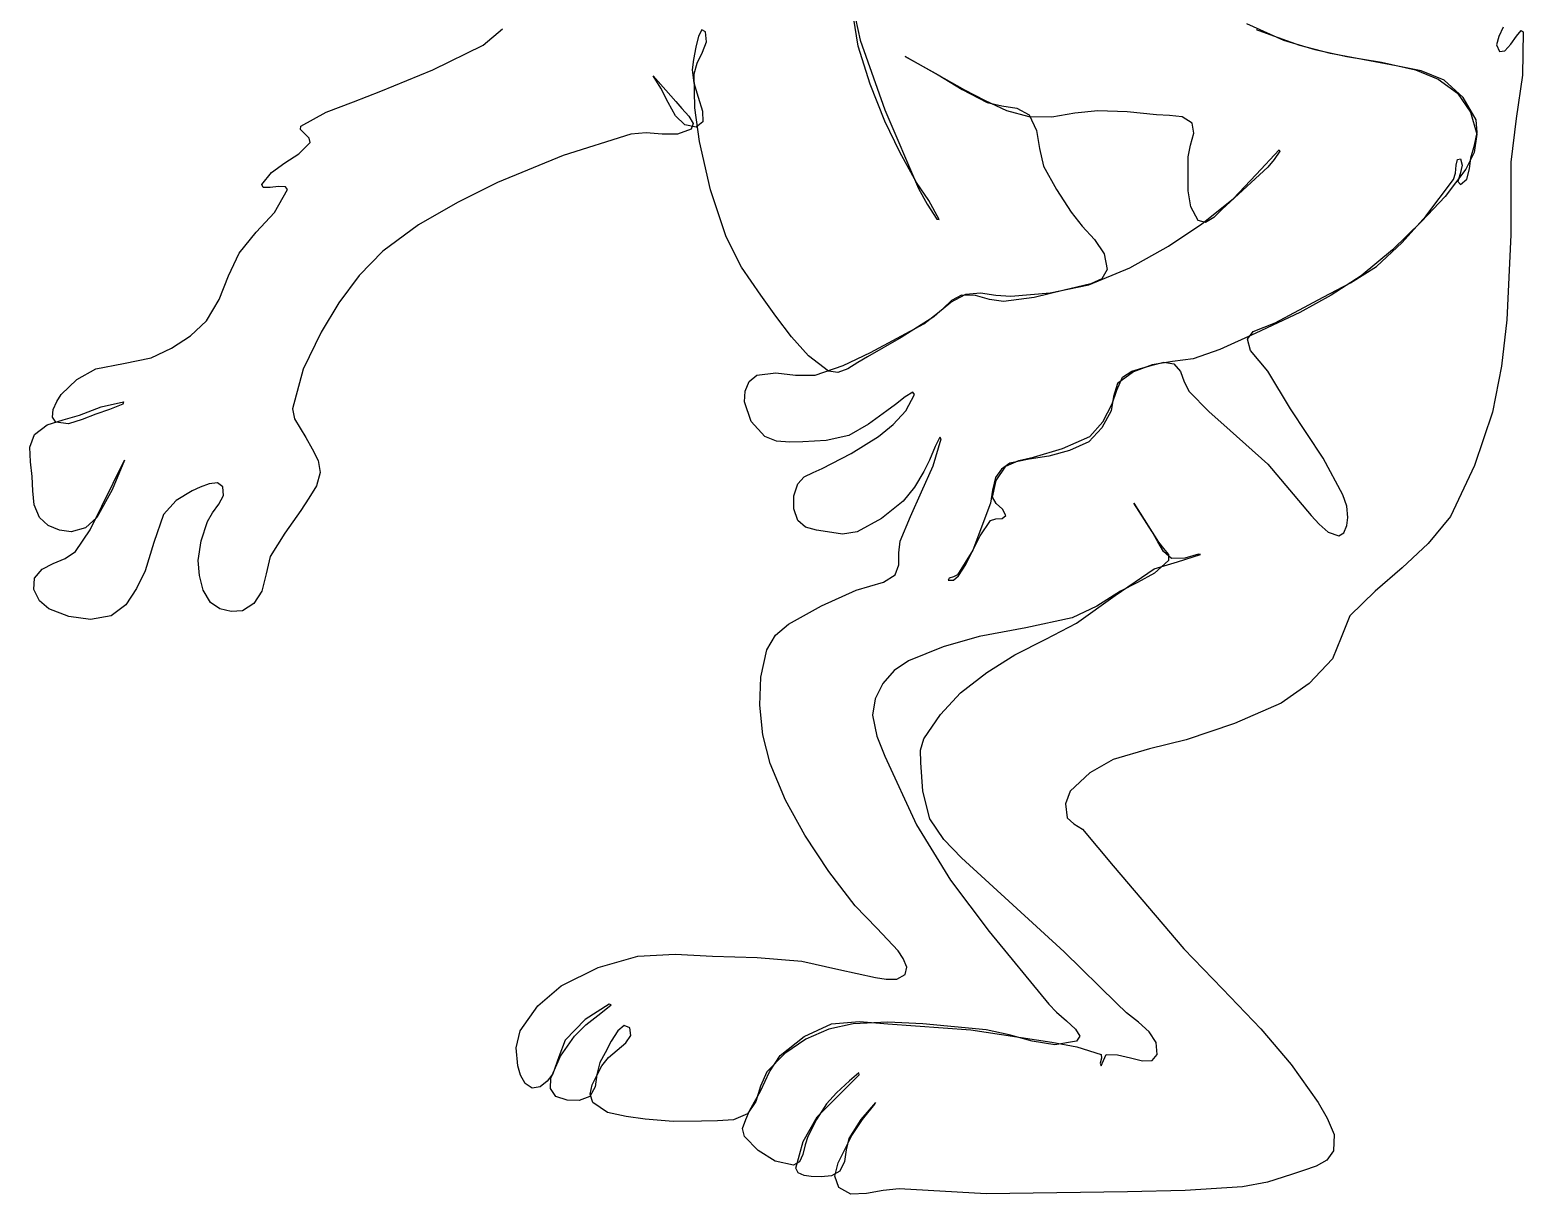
# Model space of a CAD drawing. Header units: metres. Extents: x -2.17 to 0, y -1.91 to 0.8.
# Drawn here: x -2.165 to -0.344, y -1.909 to -0.488 of the extents above; entities that cross this region are included whole.
import ezdxf

# ---------------------------------------------------------------- set-up
doc = ezdxf.new("R2010")
doc.units = ezdxf.units.M

msp = doc.modelspace()

# ---------------------------------------------------------------- linework, layer by layer
at = {"color": 45}
for p, q in [((-1.1711, -0.4159), (-1.1524, -0.5009)), ((-1.1549, -0.5084), (-1.1605, -0.473)), ((-1.6124, -0.5072), (-1.5887, -0.4872)), ((-1.3455, -0.4886), (-1.3496, -0.4962)), ((-1.3411, -0.4909), (-1.3455, -0.4886)), ((-1.3398, -0.5032), (-1.3411, -0.4909)), ((-0.6811, -0.4808), (-0.6361, -0.5009)), ((-0.6524, -0.4947), (-0.6687, -0.4884)), ((-0.3678, -0.4854), (-0.3732, -0.4965)), ((-0.3515, -0.4962), (-0.3462, -0.4894)), ((-0.3462, -0.4894), (-0.3436, -0.4909)), ((-0.3436, -0.4909), (-0.3444, -0.5438)), ((-1.6739, -0.5372), (-1.6124, -0.5072)), ((-1.3531, -0.5097), (-1.3558, -0.5247)), ((-1.3496, -0.4962), (-1.3531, -0.5097)), ((-1.3447, -0.5159), (-1.3398, -0.5032)), ((-1.1404, -0.5546), (-1.1549, -0.5084)), ((-1.1524, -0.5009), (-1.1224, -0.5859)), ((-0.616, -0.5074), (-0.6524, -0.4947)), ((-0.6361, -0.5009), (-0.5978, -0.5124)), ((-0.5786, -0.5172), (-0.616, -0.5074)), ((-0.3732, -0.4965), (-0.3759, -0.5067)), ((-0.3759, -0.5067), (-0.3724, -0.5147)), ((-0.3658, -0.5141), (-0.3585, -0.5061)), ((-0.3585, -0.5061), (-0.3515, -0.4962)), ((-1.3558, -0.5247), (-1.3574, -0.5372)), ((-1.3512, -0.529), (-1.3447, -0.5159)), ((-1.0249, -0.5622), (-1.0974, -0.5209)), ((-1.0974, -0.5209), (-1.0574, -0.5434)), ((-0.5978, -0.5124), (-0.5586, -0.5209)), ((-0.4986, -0.5322), (-0.5786, -0.5172)), ((-0.5586, -0.5209), (-0.5165, -0.528)), ((-0.5165, -0.528), (-0.4749, -0.5372)), ((-0.3724, -0.5147), (-0.3658, -0.5141)), ((-1.7374, -0.5634), (-1.6739, -0.5372)), ((-1.3955, -0.5598), (-1.4049, -0.5447)), ((-1.4049, -0.5447), (-1.3774, -0.5759)), ((-1.3574, -0.5372), (-1.3555, -0.5531)), ((-1.3549, -0.5422), (-1.3512, -0.529)), ((-1.3543, -0.5836), (-1.3549, -0.5422)), ((-1.0574, -0.5434), (-1.0278, -0.5611)), ((-0.4682, -0.5384), (-0.4986, -0.5322)), ((-0.4749, -0.5372), (-0.4474, -0.5486)), ((-0.4399, -0.5497), (-0.4682, -0.5384)), ((-0.3444, -0.5438), (-0.3521, -0.5967)), ((-1.7707, -0.5762), (-1.7374, -0.5634)), ((-1.3868, -0.5771), (-1.3955, -0.5598)), ((-1.3555, -0.5531), (-1.3499, -0.5708)), ((-1.1224, -0.5997), (-1.1404, -0.5546)), ((-1.0278, -0.5611), (-0.9974, -0.5772)), ((-0.9994, -0.5752), (-1.0249, -0.5622)), ((-0.4474, -0.5486), (-0.4236, -0.5659)), ((-0.4166, -0.5711), (-0.4399, -0.5497)), ((-1.8041, -0.5889), (-1.7707, -0.5762)), ((-1.3776, -0.5932), (-1.3868, -0.5771)), ((-1.3774, -0.5759), (-1.3698, -0.5846)), ((-1.3499, -0.5708), (-1.3448, -0.5877)), ((-0.9734, -0.5871), (-0.9994, -0.5752)), ((-0.9974, -0.5772), (-0.9795, -0.5813)), ((-0.9795, -0.5813), (-0.9611, -0.584)), ((-0.4236, -0.5659), (-0.4077, -0.5891)), ((-0.4011, -0.5984), (-0.4166, -0.5711)), ((-1.8349, -0.6059), (-1.8041, -0.5889)), ((-1.3665, -0.6044), (-1.3776, -0.5932)), ((-1.3698, -0.5846), (-1.3613, -0.5939)), ((-1.3613, -0.5939), (-1.3561, -0.6027)), ((-1.3486, -0.6247), (-1.3543, -0.5836)), ((-1.3442, -0.6008), (-1.3524, -0.6072)), ((-1.3448, -0.5877), (-1.3442, -0.6008)), ((-1.1224, -0.5859), (-1.0811, -0.6822)), ((-1.1039, -0.6376), (-1.1224, -0.5997)), ((-0.9461, -0.5947), (-0.9734, -0.5871)), ((-0.9611, -0.584), (-0.9461, -0.5922)), ((-0.9461, -0.5922), (-0.9371, -0.6112)), ((-0.9184, -0.5948), (-0.9461, -0.5947)), ((-0.8904, -0.5903), (-0.9184, -0.5948)), ((-0.8624, -0.5872), (-0.8904, -0.5903)), ((-0.8267, -0.5884), (-0.8624, -0.5872)), ((-0.7911, -0.5922), (-0.8267, -0.5884)), ((-0.7752, -0.593), (-0.7911, -0.5922)), ((-0.7594, -0.5947), (-0.7752, -0.593)), ((-0.7474, -0.6022), (-0.7594, -0.5947)), ((-0.4077, -0.5891), (-0.3999, -0.6159)), ((-0.3997, -0.6136), (-0.4011, -0.5984)), ((-0.3521, -0.5967), (-0.3586, -0.6497)), ((-1.8352, -0.6101), (-1.8349, -0.6059)), ((-1.83, -0.6152), (-1.8352, -0.6101)), ((-1.8245, -0.6208), (-1.83, -0.6152)), ((-1.4324, -0.6159), (-1.5149, -0.6418)), ((-1.4136, -0.6142), (-1.4324, -0.6159)), ((-1.3941, -0.6158), (-1.4136, -0.6142)), ((-1.3752, -0.6159), (-1.3941, -0.6158)), ((-1.3586, -0.6097), (-1.3752, -0.6159)), ((-1.3524, -0.6072), (-1.3665, -0.6044)), ((-1.3561, -0.6027), (-1.3586, -0.6097)), ((-0.9371, -0.6112), (-0.9338, -0.6333)), ((-0.7496, -0.6291), (-0.7452, -0.6147)), ((-0.7452, -0.6147), (-0.7474, -0.6022)), ((-0.3999, -0.6159), (-0.4032, -0.638)), ((-0.403, -0.6292), (-0.3997, -0.6136)), ((-1.8373, -0.6398), (-1.8236, -0.6259)), ((-1.8236, -0.6259), (-1.8245, -0.6208)), ((-1.3351, -0.6836), (-1.3486, -0.6247)), ((-1.0836, -0.6747), (-1.1039, -0.6376)), ((-0.9338, -0.6333), (-0.9286, -0.6547)), ((-0.7524, -0.6434), (-0.7496, -0.6291)), ((-0.6691, -0.6649), (-0.6411, -0.6347)), ((-0.6406, -0.6363), (-0.6474, -0.6465)), ((-0.6411, -0.6347), (-0.6406, -0.6363)), ((-0.4074, -0.6447), (-0.403, -0.6292)), ((-1.8705, -0.6623), (-1.8542, -0.6509)), ((-1.8542, -0.6509), (-1.8373, -0.6398)), ((-1.5149, -0.6418), (-1.5949, -0.6747)), ((-0.9286, -0.6547), (-0.9128, -0.6834)), ((-0.7522, -0.6639), (-0.7524, -0.6434)), ((-0.6474, -0.6465), (-0.6549, -0.6559)), ((-0.4263, -0.6632), (-0.4252, -0.6537)), ((-0.4252, -0.6537), (-0.4236, -0.6466)), ((-0.4236, -0.6466), (-0.4199, -0.6459)), ((-0.4178, -0.6535), (-0.4206, -0.6642)), ((-0.4199, -0.6459), (-0.4178, -0.6535)), ((-0.4032, -0.638), (-0.4136, -0.6584)), ((-0.4092, -0.6579), (-0.4074, -0.6447)), ((-0.3586, -0.6497), (-0.3586, -0.7385)), ((-1.8824, -0.6772), (-1.8705, -0.6623)), ((-0.7522, -0.6848), (-0.7522, -0.6639)), ((-0.6549, -0.6559), (-0.7011, -0.6984)), ((-0.6974, -0.6947), (-0.6691, -0.6649)), ((-0.4624, -0.7159), (-0.4286, -0.6709)), ((-0.4136, -0.6584), (-0.4388, -0.6917)), ((-0.4286, -0.6709), (-0.4263, -0.6632)), ((-0.4206, -0.6642), (-0.4231, -0.6736)), ((-0.4231, -0.6736), (-0.4199, -0.6772)), ((-0.4199, -0.6772), (-0.4121, -0.6708)), ((-0.4121, -0.6708), (-0.4092, -0.6579)), ((-1.8806, -0.6806), (-1.8824, -0.6772)), ((-1.8724, -0.6806), (-1.8806, -0.6806)), ((-1.862, -0.6796), (-1.8724, -0.6806)), ((-1.8671, -0.7111), (-1.8511, -0.6834)), ((-1.8535, -0.6798), (-1.862, -0.6796)), ((-1.8511, -0.6834), (-1.8535, -0.6798)), ((-1.5949, -0.6747), (-1.6438, -0.6989)), ((-1.3161, -0.7409), (-1.3351, -0.6836)), ((-1.0688, -0.6967), (-1.0836, -0.6747)), ((-1.0811, -0.6822), (-1.0706, -0.7011)), ((-0.9128, -0.6834), (-0.8949, -0.7109)), ((-0.7491, -0.7044), (-0.7522, -0.6848)), ((-0.4388, -0.6917), (-0.4674, -0.7222)), ((-1.6438, -0.6989), (-1.6911, -0.7263)), ((-1.0706, -0.7011), (-1.059, -0.7193)), ((-1.0561, -0.7197), (-1.0688, -0.6967)), ((-0.7399, -0.7209), (-0.7491, -0.7044)), ((-0.7355, -0.7252), (-0.6974, -0.6947)), ((-0.7108, -0.7073), (-0.7211, -0.7172)), ((-0.7011, -0.6984), (-0.7108, -0.7073)), ((-1.8893, -0.7354), (-1.8671, -0.7111)), ((-1.6911, -0.7263), (-1.7349, -0.7584)), ((-1.059, -0.7193), (-1.0561, -0.7197)), ((-0.8949, -0.7109), (-0.8816, -0.7279)), ((-0.8816, -0.7279), (-0.8666, -0.7444)), ((-0.7761, -0.7522), (-0.7355, -0.7252)), ((-0.7312, -0.7233), (-0.7399, -0.7209)), ((-0.7211, -0.7172), (-0.7312, -0.7233)), ((-0.4674, -0.7222), (-0.503, -0.7567)), ((-0.4911, -0.748), (-0.4624, -0.7159)), ((-1.9099, -0.7609), (-1.8893, -0.7354)), ((-1.2973, -0.778), (-1.3161, -0.7409)), ((-0.8666, -0.7444), (-0.8549, -0.7617)), ((-0.3586, -0.7385), (-0.3636, -0.8422)), ((-1.923, -0.7887), (-1.9099, -0.7609)), ((-1.7349, -0.7584), (-1.7638, -0.788)), ((-0.8549, -0.7617), (-0.8511, -0.7809)), ((-0.8236, -0.7788), (-0.7761, -0.7522)), ((-0.503, -0.7567), (-0.5411, -0.7884)), ((-0.5224, -0.7772), (-0.4911, -0.748)), ((-1.2736, -0.8122), (-1.2973, -0.778)), ((-0.8736, -0.7997), (-0.8236, -0.7788)), ((-0.8511, -0.7809), (-0.8575, -0.7922)), ((-0.5541, -0.7972), (-0.5224, -0.7772)), ((-1.9343, -0.8174), (-1.923, -0.7887)), ((-1.7638, -0.788), (-1.7883, -0.8216)), ((-0.9206, -0.8093), (-0.8736, -0.7997)), ((-0.8711, -0.7985), (-0.8879, -0.8024)), ((-0.8575, -0.7922), (-0.8711, -0.7985)), ((-0.5874, -0.8147), (-0.5541, -0.7972)), ((-0.5411, -0.7884), (-0.5778, -0.8123)), ((-1.9499, -0.8434), (-1.9343, -0.8174)), ((-1.2552, -0.8376), (-1.2736, -0.8122)), ((-1.0409, -0.8186), (-1.0514, -0.8289)), ((-1.0418, -0.8208), (-1.0236, -0.8109)), ((-1.0286, -0.8122), (-1.0409, -0.8186)), ((-1.0117, -0.8127), (-1.0286, -0.8122)), ((-1.0236, -0.8109), (-1.0057, -0.8094)), ((-0.9946, -0.8173), (-1.0117, -0.8127)), ((-1.0057, -0.8094), (-0.9871, -0.8122)), ((-0.9774, -0.8197), (-0.9946, -0.8173)), ((-0.9871, -0.8122), (-0.9686, -0.8134)), ((-0.9401, -0.8151), (-0.9774, -0.8197)), ((-0.9686, -0.8134), (-0.9206, -0.8093)), ((-0.9036, -0.8059), (-0.9401, -0.8151)), ((-0.8879, -0.8024), (-0.9036, -0.8059)), ((-0.6461, -0.8459), (-0.5874, -0.8147)), ((-0.5778, -0.8123), (-0.6161, -0.8334)), ((-1.7883, -0.8216), (-1.8099, -0.8572)), ((-1.2364, -0.863), (-1.2552, -0.8376)), ((-1.0749, -0.8472), (-1.0581, -0.8343)), ((-1.0514, -0.8289), (-1.0624, -0.8384)), ((-1.0581, -0.8343), (-1.0418, -0.8208)), ((-0.6161, -0.8334), (-0.6699, -0.8584)), ((-1.9696, -0.8619), (-1.9499, -0.8434)), ((-1.1399, -0.8822), (-1.0749, -0.8472)), ((-1.0624, -0.8384), (-1.1024, -0.8639)), ((-0.6728, -0.8564), (-0.6595, -0.8511)), ((-0.6595, -0.8511), (-0.6461, -0.8459)), ((-0.3636, -0.8422), (-0.3699, -0.8989)), ((-1.9927, -0.8766), (-1.9696, -0.8619)), ((-1.8099, -0.8572), (-1.8318, -0.9026)), ((-1.2156, -0.8861), (-1.2364, -0.863)), ((-1.1024, -0.8639), (-1.1436, -0.8872)), ((-0.6699, -0.8584), (-0.7136, -0.8784)), ((-0.6799, -0.8659), (-0.6728, -0.8564)), ((-0.6762, -0.8798), (-0.6799, -0.8659)), ((-2.0511, -0.8955), (-2.0174, -0.8884)), ((-2.0174, -0.8884), (-1.9927, -0.8766)), ((-1.1911, -0.9047), (-1.2156, -0.8861)), ((-1.173, -0.8981), (-1.1399, -0.8822)), ((-1.1436, -0.8872), (-1.1553, -0.8944)), ((-0.7461, -0.8897), (-0.7713, -0.8929)), ((-0.7136, -0.8784), (-0.7461, -0.8897)), ((-0.6655, -0.8922), (-0.6762, -0.8798)), ((-0.6549, -0.9047), (-0.6655, -0.8922)), ((-2.1083, -0.915), (-2.0849, -0.9022)), ((-2.0849, -0.9022), (-2.0511, -0.8955)), ((-1.8318, -0.9026), (-1.8449, -0.9509)), ((-1.2878, -0.9174), (-1.2786, -0.9097)), ((-1.2786, -0.9097), (-1.2555, -0.907)), ((-1.2555, -0.907), (-1.2313, -0.9099)), ((-1.2313, -0.9099), (-1.2074, -0.9097)), ((-1.2074, -0.9097), (-1.173, -0.8981)), ((-1.1796, -0.9066), (-1.1911, -0.9047)), ((-1.1675, -0.902), (-1.1796, -0.9066)), ((-1.1553, -0.8944), (-1.1675, -0.902)), ((-0.8191, -0.9058), (-0.8386, -0.9197)), ((-0.8324, -0.9122), (-0.821, -0.9048)), ((-0.821, -0.9048), (-0.8074, -0.9009)), ((-0.7961, -0.8972), (-0.8191, -0.9058)), ((-0.8074, -0.9009), (-0.7947, -0.897)), ((-0.7713, -0.8929), (-0.7961, -0.8972)), ((-0.7947, -0.897), (-0.7819, -0.894)), ((-0.7819, -0.894), (-0.7699, -0.8959)), ((-0.7699, -0.8959), (-0.7618, -0.9051)), ((-0.7618, -0.9051), (-0.7571, -0.9179)), ((-0.6274, -0.9509), (-0.6549, -0.9047)), ((-0.3699, -0.8989), (-0.3811, -0.9547)), ((-2.1274, -0.9334), (-2.1083, -0.915)), ((-1.2929, -0.9294), (-1.2878, -0.9174)), ((-0.8449, -0.9447), (-0.8394, -0.928)), ((-0.8386, -0.9197), (-0.8434, -0.9359)), ((-0.8394, -0.928), (-0.8324, -0.9122)), ((-0.7571, -0.9179), (-0.7511, -0.9297)), ((-2.1368, -0.9516), (-2.1327, -0.9418)), ((-2.1327, -0.9418), (-2.1274, -0.9334)), ((-2.0784, -0.9484), (-2.0511, -0.9422)), ((-2.0518, -0.945), (-2.0682, -0.9515)), ((-2.0511, -0.9422), (-2.0518, -0.945)), ((-1.2936, -0.9422), (-1.2929, -0.9294)), ((-1.2854, -0.9661), (-1.2936, -0.9422)), ((-1.1094, -0.9456), (-1.1199, -0.9534)), ((-1.0974, -0.9362), (-1.1094, -0.9456)), ((-1.0882, -0.9304), (-1.0974, -0.9362)), ((-1.0966, -0.9531), (-1.0861, -0.9334)), ((-1.0861, -0.9334), (-1.0882, -0.9304)), ((-0.8565, -0.9666), (-0.8449, -0.9447)), ((-0.8434, -0.9359), (-0.8461, -0.9534)), ((-0.7511, -0.9297), (-0.7269, -0.9542)), ((-2.1444, -0.9705), (-2.1248, -0.9641)), ((-2.1378, -0.9609), (-2.1368, -0.9516)), ((-2.1336, -0.9672), (-2.1378, -0.9609)), ((-2.1248, -0.9641), (-2.1049, -0.9584)), ((-2.1014, -0.9637), (-2.1181, -0.9692)), ((-2.1049, -0.9584), (-2.0784, -0.9484)), ((-2.0849, -0.9572), (-2.1014, -0.9637)), ((-2.0682, -0.9515), (-2.0849, -0.9572)), ((-1.8449, -0.9509), (-1.8426, -0.9631)), ((-1.8426, -0.9631), (-1.8356, -0.9744)), ((-1.1199, -0.9534), (-1.1424, -0.9697)), ((-1.1123, -0.9699), (-1.0966, -0.9531)), ((-0.8461, -0.9534), (-0.8577, -0.974)), ((-0.7269, -0.9542), (-0.7011, -0.9772)), ((-0.5874, -1.0109), (-0.6274, -0.9509)), ((-0.3811, -0.9547), (-0.4029, -1.0201)), ((-2.1654, -0.9977), (-2.1599, -0.9822)), ((-2.1599, -0.9822), (-2.1444, -0.9705)), ((-2.1181, -0.9692), (-2.1336, -0.9672)), ((-1.8356, -0.9744), (-1.8286, -0.9859)), ((-1.2686, -0.9847), (-1.2854, -0.9661)), ((-1.1661, -0.9834), (-1.1938, -0.9895)), ((-1.1424, -0.9697), (-1.1661, -0.9834)), ((-1.1299, -0.9847), (-1.1123, -0.9699)), ((-0.8577, -0.974), (-0.8736, -0.9909)), ((-0.8724, -0.9847), (-0.8565, -0.9666)), ((-0.7011, -0.9772), (-0.6549, -1.0184)), ((-2.1645, -1.0156), (-2.1654, -0.9977)), ((-1.8286, -0.9859), (-1.8211, -0.9998)), ((-1.8211, -0.9998), (-1.8138, -1.0137)), ((-1.2544, -0.9903), (-1.2686, -0.9847)), ((-1.2384, -0.9914), (-1.2544, -0.9903)), ((-1.2224, -0.9909), (-1.2384, -0.9914)), ((-1.1938, -0.9895), (-1.2224, -0.9909)), ((-1.1634, -1.0053), (-1.1299, -0.9847)), ((-1.0608, -0.9967), (-1.068, -1.0134)), ((-1.0632, -1.0203), (-1.0536, -0.9872)), ((-1.0552, -0.9853), (-1.0608, -0.9967)), ((-1.0536, -0.9872), (-1.0552, -0.9853)), ((-0.9411, -1.0097), (-0.9057, -0.9992)), ((-0.897, -1.0018), (-0.9224, -1.0084)), ((-0.9057, -0.9992), (-0.8724, -0.9847)), ((-0.8736, -0.9909), (-0.897, -1.0018)), ((-2.1624, -1.0334), (-2.1645, -1.0156)), ((-2.0774, -1.0697), (-2.0499, -1.0134)), ((-2.0499, -1.0134), (-2.065, -1.0495)), ((-1.8138, -1.0137), (-1.8111, -1.0284)), ((-1.1986, -1.0234), (-1.1634, -1.0053)), ((-1.068, -1.0134), (-1.0749, -1.0272)), ((-0.9699, -1.0172), (-0.9802, -1.0243)), ((-0.9749, -1.0209), (-0.959, -1.0137)), ((-0.9464, -1.0122), (-0.9699, -1.0172)), ((-0.959, -1.0137), (-0.9411, -1.0097)), ((-0.9224, -1.0084), (-0.9464, -1.0122)), ((-0.6549, -1.0184), (-0.6288, -1.0498)), ((-0.5636, -1.0559), (-0.5874, -1.0109)), ((-0.4029, -1.0201), (-0.4324, -1.0822)), ((-2.1618, -1.0508), (-2.1624, -1.0334)), ((-1.8111, -1.0284), (-1.8159, -1.0448)), ((-1.2286, -1.0422), (-1.2209, -1.0339)), ((-1.2209, -1.0339), (-1.2098, -1.0286)), ((-1.2098, -1.0286), (-1.1986, -1.0234)), ((-1.0749, -1.0272), (-1.0861, -1.0463)), ((-1.0774, -1.0522), (-1.0632, -1.0203)), ((-0.9874, -1.0347), (-0.9911, -1.0501)), ((-0.9911, -1.0584), (-0.9866, -1.0382)), ((-0.9802, -1.0243), (-0.9874, -1.0347)), ((-0.9866, -1.0382), (-0.9749, -1.0209)), ((-2.16, -1.0681), (-2.1618, -1.0508)), ((-2.065, -1.0495), (-2.0836, -1.0834)), ((-1.9674, -1.0509), (-1.9871, -1.0628)), ((-1.9575, -1.0463), (-1.9674, -1.0509)), ((-1.9465, -1.0422), (-1.9575, -1.0463)), ((-1.9365, -1.0412), (-1.9465, -1.0422)), ((-1.9299, -1.0459), (-1.9365, -1.0412)), ((-1.9348, -1.0669), (-1.9292, -1.0564)), ((-1.9292, -1.0564), (-1.9299, -1.0459)), ((-1.8159, -1.0448), (-1.825, -1.0599)), ((-1.2332, -1.057), (-1.2286, -1.0422)), ((-1.0861, -1.0463), (-1.0999, -1.0634)), ((-1.0911, -1.082), (-1.0774, -1.0522)), ((-0.9911, -1.0501), (-0.9936, -1.0659)), ((-0.6288, -1.0498), (-0.6024, -1.0809)), ((-0.5588, -1.0694), (-0.5636, -1.0559)), ((-2.1536, -1.0834), (-2.16, -1.0681)), ((-2.0919, -1.0984), (-2.0774, -1.0697)), ((-1.9871, -1.0628), (-2.0024, -1.0797)), ((-1.9427, -1.0776), (-1.9348, -1.0669)), ((-1.8349, -1.0747), (-1.8543, -1.1024)), ((-1.825, -1.0599), (-1.8349, -1.0747)), ((-1.2335, -1.0729), (-1.2332, -1.057)), ((-1.2286, -1.0872), (-1.2335, -1.0729)), ((-1.0999, -1.0634), (-1.1264, -1.0847)), ((-0.9936, -1.0659), (-1.0149, -1.1234)), ((-0.9867, -1.0663), (-0.9911, -1.0584)), ((-0.9787, -1.0731), (-0.9867, -1.0663)), ((-0.9749, -1.0809), (-0.9787, -1.0731)), ((-0.7961, -1.1009), (-0.8186, -1.0659)), ((-0.8186, -1.0659), (-0.7886, -1.1134)), ((-0.5574, -1.0834), (-0.5588, -1.0694)), ((-2.1431, -1.0932), (-2.1536, -1.0834)), ((-2.0836, -1.0834), (-2.0974, -1.0958)), ((-2.0024, -1.0797), (-2.0141, -1.1138)), ((-1.9564, -1.1119), (-1.9486, -1.0884)), ((-1.9486, -1.0884), (-1.9427, -1.0776)), ((-1.2191, -1.0951), (-1.2286, -1.0872)), ((-1.1264, -1.0847), (-1.1561, -1.1009)), ((-1.1036, -1.1122), (-1.0911, -1.082)), ((-1.0059, -1.1058), (-0.9936, -1.0872)), ((-0.9936, -1.0872), (-0.9869, -1.0849)), ((-0.9869, -1.0849), (-0.979, -1.0844)), ((-0.979, -1.0844), (-0.9749, -1.0809)), ((-0.6024, -1.0809), (-0.5924, -1.0917)), ((-0.5924, -1.0917), (-0.5814, -1.1013)), ((-0.5588, -1.0931), (-0.5574, -1.0834)), ((-0.4324, -1.0822), (-0.4595, -1.1152)), ((-2.1294, -1.099), (-2.1431, -1.0932)), ((-2.1149, -1.1009), (-2.1294, -1.099)), ((-2.0974, -1.0958), (-2.1149, -1.1009)), ((-2.1099, -1.1247), (-2.0919, -1.0984)), ((-1.8543, -1.1024), (-1.8724, -1.1309)), ((-1.2059, -1.0987), (-1.2191, -1.0951)), ((-1.1924, -1.1009), (-1.2059, -1.0987)), ((-1.174, -1.1035), (-1.1924, -1.1009)), ((-1.1561, -1.1009), (-1.174, -1.1035)), ((-1.0161, -1.1259), (-1.0059, -1.1058)), ((-0.7893, -1.113), (-0.7961, -1.1009)), ((-0.5814, -1.1013), (-0.5686, -1.1059)), ((-0.5686, -1.1059), (-0.5622, -1.1022)), ((-0.5622, -1.1022), (-0.5588, -1.0931)), ((-2.1223, -1.1334), (-2.1099, -1.1247)), ((-2.0141, -1.1138), (-2.0249, -1.1484)), ((-1.9599, -1.1359), (-1.9564, -1.1119)), ((-1.1051, -1.1265), (-1.1036, -1.1122)), ((-1.1051, -1.1411), (-1.1051, -1.1265)), ((-1.0149, -1.1234), (-1.0336, -1.1534)), ((-1.0236, -1.1408), (-1.0161, -1.1259)), ((-0.7822, -1.125), (-0.7893, -1.113)), ((-0.7886, -1.1134), (-0.7822, -1.121)), ((-0.7822, -1.121), (-0.7761, -1.1287)), ((-0.7724, -1.1334), (-0.7822, -1.125)), ((-0.7761, -1.1287), (-0.7761, -1.1359)), ((-0.7654, -1.1374), (-0.7374, -1.1284)), ((-0.7396, -1.1282), (-0.7563, -1.133)), ((-0.7374, -1.1284), (-0.7396, -1.1282)), ((-0.4595, -1.1152), (-0.4911, -1.1447)), ((-2.1599, -1.1572), (-2.1505, -1.1465)), ((-2.1505, -1.1465), (-2.1368, -1.1396)), ((-2.1368, -1.1396), (-2.1223, -1.1334)), ((-1.9583, -1.1542), (-1.9599, -1.1359)), ((-1.8724, -1.1309), (-1.8773, -1.1522)), ((-1.1099, -1.1534), (-1.1051, -1.1411)), ((-1.0324, -1.1547), (-1.0236, -1.1408)), ((-0.8415, -1.1785), (-0.7936, -1.1459)), ((-0.7936, -1.1459), (-0.7654, -1.1374)), ((-0.7761, -1.1359), (-0.7932, -1.1512)), ((-0.7563, -1.133), (-0.7724, -1.1334)), ((-0.4911, -1.1447), (-0.5241, -1.1731)), ((-2.1607, -1.1711), (-2.1599, -1.1572)), ((-2.0249, -1.1484), (-2.0355, -1.1699)), ((-1.9539, -1.1719), (-1.9583, -1.1542)), ((-1.8773, -1.1522), (-1.8824, -1.1734)), ((-1.1407, -1.167), (-1.1238, -1.1624)), ((-1.1238, -1.1624), (-1.1099, -1.1534)), ((-1.0439, -1.1575), (-1.0449, -1.1597)), ((-1.0449, -1.1597), (-1.0385, -1.1597)), ((-1.0384, -1.1559), (-1.0439, -1.1575)), ((-1.0385, -1.1597), (-1.0324, -1.1547)), ((-1.0336, -1.1534), (-1.0384, -1.1559)), ((-0.8139, -1.1625), (-0.8349, -1.1734)), ((-0.7932, -1.1512), (-0.8139, -1.1625)), ((-2.1537, -1.185), (-2.1607, -1.1711)), ((-2.0355, -1.1699), (-2.0483, -1.19)), ((-1.9449, -1.1872), (-1.9539, -1.1719)), ((-1.8824, -1.1734), (-1.892, -1.1882)), ((-1.1995, -1.1913), (-1.1574, -1.1722)), ((-1.1574, -1.1722), (-1.1407, -1.167)), ((-0.8886, -1.2122), (-0.8415, -1.1785)), ((-0.8349, -1.1734), (-0.8635, -1.1915)), ((-0.5241, -1.1731), (-0.5549, -1.2034)), ((-2.1424, -1.1947), (-2.1537, -1.185)), ((-2.1177, -1.2041), (-2.1424, -1.1947)), ((-2.0483, -1.19), (-2.0661, -1.2034)), ((-1.9338, -1.1949), (-1.9449, -1.1872)), ((-1.92, -1.1981), (-1.9338, -1.1949)), ((-1.9061, -1.1972), (-1.92, -1.1981)), ((-1.892, -1.1882), (-1.9061, -1.1972)), ((-1.2399, -1.2134), (-1.1995, -1.1913)), ((-0.8635, -1.1915), (-0.8936, -1.2059)), ((-2.0914, -1.2079), (-2.1177, -1.2041)), ((-2.0661, -1.2034), (-2.0914, -1.2079)), ((-1.2556, -1.2271), (-1.2399, -1.2134)), ((-0.9503, -1.2179), (-1.0074, -1.2284)), ((-0.8936, -1.2059), (-0.9503, -1.2179)), ((-0.9261, -1.2317), (-0.8886, -1.2122)), ((-0.5549, -1.2034), (-0.5654, -1.2298)), ((-1.2661, -1.2447), (-1.2556, -1.2271)), ((-1.0074, -1.2284), (-1.0513, -1.2413)), ((-0.9636, -1.2509), (-0.9261, -1.2317)), ((-0.5654, -1.2298), (-0.5761, -1.2559)), ((-1.2736, -1.278), (-1.2661, -1.2447)), ((-1.0513, -1.2413), (-1.0936, -1.2584)), ((-0.998, -1.2724), (-0.9636, -1.2509)), ((-0.5761, -1.2559), (-0.6047, -1.2859)), ((-1.1111, -1.2702), (-1.1249, -1.2859)), ((-1.0936, -1.2584), (-1.1111, -1.2702)), ((-1.0299, -1.2972), (-0.998, -1.2724)), ((-1.2749, -1.3122), (-1.2736, -1.278)), ((-1.1249, -1.2859), (-1.1341, -1.3045)), ((-0.6047, -1.2859), (-0.6386, -1.3097)), ((-1.1341, -1.3045), (-1.1374, -1.3247)), ((-1.0545, -1.3236), (-1.0299, -1.2972)), ((-0.6386, -1.3097), (-0.6956, -1.3348)), ((-1.2713, -1.3483), (-1.2749, -1.3122)), ((-1.1374, -1.3247), (-1.1321, -1.3502)), ((-1.0749, -1.3534), (-1.0545, -1.3236)), ((-0.6956, -1.3348), (-0.7549, -1.3547)), ((-1.2624, -1.3834), (-1.2713, -1.3483)), ((-1.1321, -1.3502), (-1.1224, -1.3747)), ((-1.0788, -1.3674), (-1.0749, -1.3534)), ((-0.7996, -1.3656), (-0.8436, -1.3785)), ((-0.7549, -1.3547), (-0.7996, -1.3656)), ((-1.2434, -1.4282), (-1.2624, -1.3834)), ((-1.1224, -1.3747), (-1.0836, -1.4584)), ((-1.0786, -1.3822), (-1.0788, -1.3674)), ((-1.0758, -1.4172), (-1.0786, -1.3822)), ((-0.8436, -1.3785), (-0.8723, -1.3947)), ((-0.8723, -1.3947), (-0.8961, -1.4172)), ((-1.0674, -1.4509), (-1.0758, -1.4172)), ((-0.8961, -1.4172), (-0.9018, -1.4328)), ((-1.2199, -1.4709), (-1.2434, -1.4282)), ((-0.9018, -1.4328), (-0.8999, -1.4497)), ((-1.0503, -1.4762), (-1.0674, -1.4509)), ((-0.8999, -1.4497), (-0.8916, -1.4572)), ((-0.8916, -1.4572), (-0.8811, -1.4634)), ((-1.1908, -1.5151), (-1.2199, -1.4709)), ((-1.0836, -1.4584), (-1.0424, -1.5259)), ((-0.8811, -1.4634), (-0.8436, -1.5085)), ((-1.0286, -1.4985), (-1.0503, -1.4762)), ((-0.9661, -1.5559), (-1.0286, -1.4985)), ((-0.8436, -1.5085), (-0.7574, -1.6097)), ((-1.1586, -1.5572), (-1.1908, -1.5151)), ((-1.0424, -1.5259), (-0.9949, -1.5884)), ((-1.132, -1.5844), (-1.1586, -1.5572)), ((-0.9036, -1.6134), (-0.9661, -1.5559)), ((-1.1061, -1.6122), (-1.132, -1.5844)), ((-0.9949, -1.5884), (-0.9224, -1.6772)), ((-1.4722, -1.6322), (-1.4236, -1.6184)), ((-1.4236, -1.6184), (-1.3782, -1.6159)), ((-1.3782, -1.6159), (-1.3324, -1.6184)), ((-1.3324, -1.6184), (-1.2779, -1.6202)), ((-1.2779, -1.6202), (-1.2236, -1.6247)), ((-1.0998, -1.6215), (-1.1061, -1.6122)), ((-0.8399, -1.6759), (-0.9036, -1.6134)), ((-0.7574, -1.6097), (-0.7103, -1.6582)), ((-1.5174, -1.6547), (-1.4722, -1.6322)), ((-1.2236, -1.6247), (-1.1786, -1.6347)), ((-1.1786, -1.6347), (-1.1336, -1.6447)), ((-1.0955, -1.6319), (-1.0998, -1.6215)), ((-1.0974, -1.6409), (-1.0955, -1.6319)), ((-1.5458, -1.679), (-1.5174, -1.6547)), ((-1.1336, -1.6447), (-1.1206, -1.6465)), ((-1.1206, -1.6465), (-1.1076, -1.6464)), ((-1.1076, -1.6464), (-1.0974, -1.6409)), ((-0.8273, -1.6875), (-0.8399, -1.6759)), ((-0.7103, -1.6582), (-0.6636, -1.7072)), ((-1.5674, -1.7097), (-1.5458, -1.679)), ((-1.4586, -1.6772), (-1.488, -1.6959)), ((-1.487, -1.7024), (-1.4689, -1.688)), ((-1.4689, -1.688), (-1.4562, -1.6778)), ((-1.4562, -1.6778), (-1.4586, -1.6772)), ((-0.9224, -1.6772), (-0.9127, -1.6868)), ((-0.9127, -1.6868), (-0.9005, -1.6973)), ((-0.813, -1.6989), (-0.8273, -1.6875)), ((-1.5723, -1.7304), (-1.5674, -1.7097)), ((-1.488, -1.6959), (-1.5124, -1.7209)), ((-1.5011, -1.7159), (-1.487, -1.7024)), ((-1.4482, -1.7096), (-1.4561, -1.7221)), ((-1.4405, -1.7029), (-1.4482, -1.7096)), ((-1.4336, -1.7059), (-1.4405, -1.7029)), ((-1.4323, -1.7152), (-1.4336, -1.7059)), ((-1.2208, -1.7166), (-1.1874, -1.7009)), ((-1.1908, -1.7076), (-1.2186, -1.7197)), ((-1.1611, -1.7009), (-1.1908, -1.7076)), ((-1.1874, -1.7009), (-1.1534, -1.6982)), ((-1.1187, -1.6991), (-1.1611, -1.7009)), ((-1.1534, -1.6982), (-1.1186, -1.7009)), ((-1.0761, -1.7009), (-1.1187, -1.6991)), ((-1.1186, -1.7009), (-1.0174, -1.7084)), ((-0.9986, -1.7084), (-1.0761, -1.7009)), ((-1.0174, -1.7084), (-0.9186, -1.7234)), ((-0.9708, -1.7143), (-0.9986, -1.7084)), ((-0.9005, -1.6973), (-0.8896, -1.7075)), ((-0.8896, -1.7075), (-0.8844, -1.7162)), ((-0.8, -1.7108), (-0.813, -1.6989)), ((-0.7913, -1.7238), (-0.8, -1.7108)), ((-0.6636, -1.7072), (-0.6266, -1.7507)), ((-1.5699, -1.7522), (-1.5723, -1.7304)), ((-1.5124, -1.7209), (-1.5202, -1.7413)), ((-1.5179, -1.7403), (-1.5011, -1.7159)), ((-1.4561, -1.7221), (-1.4635, -1.7363)), ((-1.4488, -1.7331), (-1.4385, -1.7242)), ((-1.4385, -1.7242), (-1.4323, -1.7152)), ((-1.2499, -1.7397), (-1.2208, -1.7166)), ((-1.2186, -1.7197), (-1.2444, -1.7374)), ((-0.9427, -1.7221), (-0.9708, -1.7143)), ((-0.9151, -1.7265), (-0.9427, -1.7221)), ((-0.9186, -1.7234), (-0.888, -1.7291)), ((-0.8886, -1.7222), (-0.9151, -1.7265)), ((-0.8844, -1.7162), (-0.8886, -1.7222)), ((-0.888, -1.7291), (-0.8586, -1.7384)), ((-0.7899, -1.7384), (-0.7913, -1.7238)), ((-1.5299, -1.7672), (-1.5179, -1.7403)), ((-1.5202, -1.7413), (-1.5274, -1.7622)), ((-1.4699, -1.7484), (-1.4738, -1.7627)), ((-1.4635, -1.7363), (-1.4699, -1.7484)), ((-1.4674, -1.7522), (-1.4596, -1.7423)), ((-1.4596, -1.7423), (-1.4488, -1.7331)), ((-1.2444, -1.7374), (-1.2661, -1.7597)), ((-1.2632, -1.7598), (-1.2499, -1.7397)), ((-0.8578, -1.7429), (-0.8598, -1.7491)), ((-0.8586, -1.7384), (-0.8578, -1.7429)), ((-0.8586, -1.7522), (-0.8555, -1.7457)), ((-0.8555, -1.7457), (-0.8524, -1.7385)), ((-0.8524, -1.7385), (-0.8384, -1.7388)), ((-0.8384, -1.7388), (-0.8227, -1.7426)), ((-0.8227, -1.7426), (-0.8078, -1.7461)), ((-0.8078, -1.7461), (-0.796, -1.7459)), ((-0.796, -1.7459), (-0.7899, -1.7384)), ((-1.5667, -1.7635), (-1.5699, -1.7522)), ((-1.5611, -1.7738), (-1.5667, -1.7635)), ((-1.5274, -1.7622), (-1.5342, -1.771)), ((-1.4792, -1.7754), (-1.4734, -1.7634)), ((-1.4738, -1.7627), (-1.4757, -1.7779)), ((-1.4734, -1.7634), (-1.4674, -1.7522)), ((-1.2661, -1.7597), (-1.2741, -1.7771)), ((-1.2736, -1.7822), (-1.2632, -1.7598)), ((-1.1793, -1.789), (-1.1536, -1.7634)), ((-1.154, -1.7609), (-1.1656, -1.7704)), ((-1.1536, -1.7634), (-1.154, -1.7609)), ((-0.8598, -1.7491), (-0.8586, -1.7522)), ((-0.6266, -1.7507), (-0.5936, -1.7972)), ((-1.5524, -1.7797), (-1.5611, -1.7738)), ((-1.5428, -1.7781), (-1.5524, -1.7797)), ((-1.5342, -1.771), (-1.5428, -1.7781)), ((-1.5302, -1.78), (-1.5299, -1.7672)), ((-1.5236, -1.7897), (-1.5302, -1.78)), ((-1.4757, -1.7779), (-1.4824, -1.7897)), ((-1.4819, -1.787), (-1.4792, -1.7754)), ((-1.2874, -1.8072), (-1.2736, -1.7822)), ((-1.2741, -1.7771), (-1.2796, -1.7959)), ((-1.1812, -1.7852), (-1.1936, -1.7985)), ((-1.1656, -1.7704), (-1.1812, -1.7852)), ((-1.5098, -1.7942), (-1.5236, -1.7897)), ((-1.4952, -1.7947), (-1.5098, -1.7942)), ((-1.4824, -1.7897), (-1.4952, -1.7947)), ((-1.4786, -1.7972), (-1.4819, -1.787)), ((-1.4608, -1.8092), (-1.4786, -1.7972)), ((-1.2796, -1.7959), (-1.2899, -1.8109)), ((-1.1936, -1.7985), (-1.2059, -1.8178)), ((-1.2049, -1.8147), (-1.1793, -1.789)), ((-1.1336, -1.7972), (-1.1515, -1.8178)), ((-1.1494, -1.8176), (-1.1345, -1.7991)), ((-1.1345, -1.7991), (-1.1336, -1.7972)), ((-0.5936, -1.7972), (-0.5825, -1.816)), ((-1.4381, -1.8142), (-1.4608, -1.8092)), ((-1.4149, -1.8172), (-1.4381, -1.8142)), ((-1.3806, -1.8203), (-1.4149, -1.8172)), ((-1.3461, -1.8197), (-1.3806, -1.8203)), ((-1.3265, -1.8195), (-1.3461, -1.8197)), ((-1.307, -1.8181), (-1.3265, -1.8195)), ((-1.2899, -1.8109), (-1.307, -1.8181)), ((-1.2958, -1.8289), (-1.2921, -1.8179)), ((-1.2921, -1.8179), (-1.2874, -1.8072)), ((-1.2219, -1.8445), (-1.2049, -1.8147)), ((-1.2059, -1.8178), (-1.2161, -1.8385)), ((-1.1515, -1.8178), (-1.1661, -1.8409)), ((-1.1624, -1.8372), (-1.1494, -1.8176)), ((-0.5825, -1.816), (-0.5742, -1.8361)), ((-1.2936, -1.8384), (-1.2958, -1.8289)), ((-1.2767, -1.8555), (-1.2936, -1.8384)), ((-1.2161, -1.8385), (-1.2196, -1.8488)), ((-1.1706, -1.8534), (-1.1624, -1.8372)), ((-0.5742, -1.8361), (-0.5749, -1.8559)), ((-1.2562, -1.8684), (-1.2767, -1.8555)), ((-1.2311, -1.8772), (-1.2219, -1.8445)), ((-1.2196, -1.8488), (-1.2223, -1.8603)), ((-1.1792, -1.8705), (-1.1706, -1.8534)), ((-1.1697, -1.8546), (-1.1715, -1.8689)), ((-1.1661, -1.8409), (-1.1697, -1.8546)), ((-0.5749, -1.8559), (-0.5832, -1.8672)), ((-1.2336, -1.8734), (-1.2562, -1.8684)), ((-1.2263, -1.8696), (-1.2336, -1.8734)), ((-1.2223, -1.8603), (-1.2263, -1.8696)), ((-1.1835, -1.8869), (-1.1792, -1.8705)), ((-1.1715, -1.8689), (-1.1774, -1.8809)), ((-0.5962, -1.8745), (-0.6114, -1.8798)), ((-0.5832, -1.8672), (-0.5962, -1.8745)), ((-1.2282, -1.8828), (-1.2311, -1.8772)), ((-1.2206, -1.8859), (-1.2282, -1.8828)), ((-1.2124, -1.8872), (-1.2206, -1.8859)), ((-1.1999, -1.8878), (-1.2124, -1.8872)), ((-1.1876, -1.8865), (-1.1999, -1.8878)), ((-1.1774, -1.8809), (-1.1876, -1.8865)), ((-1.1786, -1.9009), (-1.1835, -1.8869)), ((-0.6556, -1.8942), (-0.6861, -1.8997)), ((-0.6261, -1.8847), (-0.6556, -1.8942)), ((-0.6114, -1.8798), (-0.6261, -1.8847)), ((-1.1637, -1.9088), (-1.1786, -1.9009)), ((-1.1448, -1.9081), (-1.1637, -1.9088)), ((-1.1245, -1.9042), (-1.1448, -1.9081)), ((-1.1049, -1.9022), (-1.1245, -1.9042)), ((-0.9986, -1.9084), (-1.1049, -1.9022)), ((-0.8261, -1.9059), (-0.9986, -1.9084)), ((-0.756, -1.9042), (-0.8261, -1.9059)), ((-0.6861, -1.8997), (-0.756, -1.9042))]:
    msp.add_line(p, q, dxfattribs=at)

doc.saveas('drawing.dxf')
